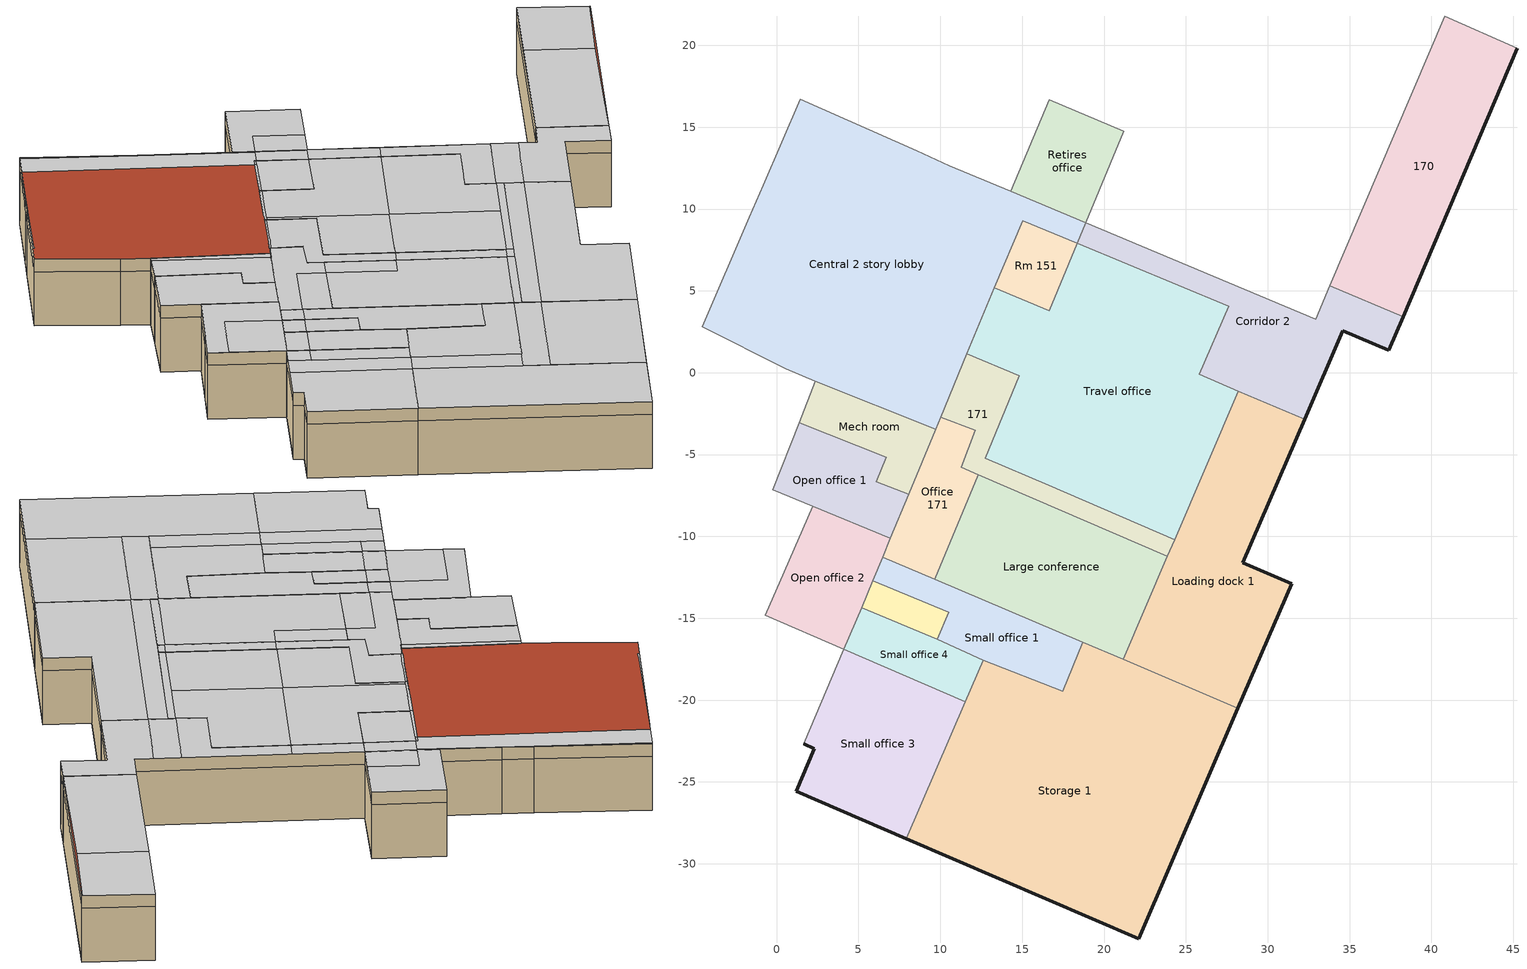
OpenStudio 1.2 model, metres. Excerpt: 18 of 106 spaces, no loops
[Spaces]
Travel office
 floor ground: 25.82,-0.09 28.22,-1.12 24.31,-10.2 16.61,-6.88 12.74,-5.22 14.83,-0.18 11.63,1.15 13.3,5.18 16.66,3.79 18.37,7.9 27.61,4.07 z0
 wall to Corridor 2: 28.22,-1.12 25.82,-0.09 27.61,4.07 18.37,7.9 z0:3.96; 28.22,-1.12 25.82,-0.09 27.61,4.07 18.37,7.9 z3.96:4.88
 wall to Loading dock 1: 24.31,-10.2 28.22,-1.12 z0:3.96; 24.31,-10.2 28.22,-1.12 z3.96:4.88
 wall to 171: 11.63,1.15 14.83,-0.18 12.74,-5.22 16.61,-6.88 24.31,-10.2 z0:3.96; 11.63,1.15 14.83,-0.18 12.74,-5.22 16.61,-6.88 24.31,-10.2 z3.96:4.88
 wall to Central 2 story lobby: 13.3,5.18 11.63,1.15 z0:3.96; 13.3,5.18 11.63,1.15 z3.96:4.88
 wall to Rm 151: 18.37,7.9 16.66,3.79 13.3,5.18 z0:3.96; 18.37,7.9 16.66,3.79 13.3,5.18 z3.96:4.88
 ceiling to Small office 12: 23.83,-9.99 26.1,-4.71 19.38,-1.81 17.11,-7.1 21.7,-9.07 z4.88
 ceiling to Corridor 3: 24.31,-10.2 28.22,-1.12 27.73,-0.91 23.83,-9.99 z4.88
 ceiling to Upstairs corridor: 11.78,1.08 11.92,1.39 13.45,5.12 13.3,5.18 11.63,1.15 z4.88
 ceiling to Open office 7: 19.38,-1.81 22.77,6.08 18.37,7.9 16.66,3.79 13.45,5.12 11.92,1.39 z4.88
 ceiling to Open office 8: 17.11,-7.1 19.38,-1.81 11.92,1.39 11.78,1.08 14.83,-0.18 12.74,-5.22 z4.88
 ceiling to Conference room 1: 26.1,-4.71 27.73,-0.91 25.82,-0.09 27.61,4.07 22.77,6.08 19.38,-1.81 z4.88
171
 floor ground: 11.63,1.15 14.83,-0.18 12.74,-5.22 16.61,-6.88 24.31,-10.2 23.87,-11.21 12.31,-6.24 11.27,-5.78 12.13,-3.53 10.02,-2.73 z0
 wall to Loading dock 1: 23.87,-11.21 24.31,-10.2 z0:3.96; 23.87,-11.21 24.31,-10.2 z3.96:4.88
 wall to Large conference: 12.31,-6.24 23.87,-11.21 z0:3.96; 12.31,-6.24 23.87,-11.21 z3.96:4.88
 wall to Office 171: 10.02,-2.73 12.13,-3.53 11.27,-5.78 12.31,-6.24 z0:3.96; 10.02,-2.73 12.13,-3.53 11.27,-5.78 12.31,-6.24 z3.96:4.88
 wall to Central 2 story lobby: 11.63,1.15 10.02,-2.73 z0:3.96; 11.63,1.15 10.02,-2.73 z3.96:4.88
 ceiling to Small office 12: 23.4,-11 23.83,-9.99 17.11,-7.1 16.67,-8.11 z4.88
 ceiling to Upstairs corridor: 10.09,-2.76 10.53,-1.83 11.78,1.08 11.63,1.15 10.02,-2.73 z4.88
 ceiling to Corridor 3: 23.87,-11.21 24.31,-10.2 23.83,-9.99 23.4,-11 z4.88
 ceiling to Open office 8: 16.67,-8.11 17.11,-7.1 12.74,-5.22 14.83,-0.18 11.78,1.08 10.53,-1.83 10.09,-2.76 12.13,-3.53 11.27,-5.78 12.31,-6.24 z4.88
Loading dock 1
 floor ground: 28.49,-11.6 31.47,-12.89 28.18,-20.51 21.17,-17.49 23.87,-11.21 24.31,-10.2 28.22,-1.12 32.25,-2.86 z0
 wall outside: 28.18,-20.51 31.47,-12.89 28.49,-11.6 32.25,-2.86 z0:3.96; 28.18,-20.51 31.47,-12.89 28.49,-11.6 32.25,-2.86 z3.96:4.88
 wall to Storage 1: 21.17,-17.49 28.18,-20.51 z0:3.96; 21.17,-17.49 28.18,-20.51 z3.96:4.88
 wall to Large conference: 23.87,-11.21 21.17,-17.49 z0:3.96; 23.87,-11.21 21.17,-17.49 z3.96:4.88
 wall to Corridor 2: 32.25,-2.86 28.22,-1.12 z0:3.96; 32.25,-2.86 28.22,-1.12 z3.96:4.88
 ceiling to Corridor 3: 22.34,-17.99 29.41,-1.63 28.22,-1.12 21.17,-17.49 z4.88
 ceiling to Small office bank 3: 28.18,-20.51 31.47,-12.89 28.49,-11.6 32.25,-2.86 29.41,-1.63 22.34,-17.99 z4.88
Open office 1
 floor ground: 1.37,-3.04 6.69,-5.15 6.1,-6.65 8.07,-7.43 6.95,-10.12 2.21,-8.16 -0.25,-7.14 z0
 wall to Mech room: 8.07,-7.43 6.1,-6.65 6.69,-5.15 1.37,-3.04 z0:3.96; 8.07,-7.43 6.1,-6.65 6.69,-5.15 1.37,-3.04 z3.96:4.88
 wall to Office 171: 6.95,-10.12 8.07,-7.43 z0:3.96; 6.95,-10.12 8.07,-7.43 z3.96:4.88
 wall to Open office 2: 2.21,-8.16 6.95,-10.12 z0:3.96; 2.21,-8.16 6.95,-10.12 z3.96:4.88
 wall to Small office 2: -0.25,-7.14 2.21,-8.16 z0:3.96; -0.25,-7.14 2.21,-8.16 z3.96:4.88
 wall to Corridor 1: 1.37,-3.04 -0.25,-7.14 z0:3.96; 1.37,-3.04 -0.25,-7.14 z3.96:4.88
 ceiling to Open office 8: 6.95,-10.12 8.07,-7.43 6.1,-6.65 6.69,-5.15 1.37,-3.04 -0.25,-7.14 z4.88
Office 171
 floor ground: 12.13,-3.53 11.27,-5.78 12.31,-6.24 9.67,-12.61 6.47,-11.28 6.95,-10.12 8.07,-7.43 9.72,-3.45 10.02,-2.73 z0
 wall to Large conference: 9.67,-12.61 12.31,-6.24 z0:3.96; 9.67,-12.61 12.31,-6.24 z3.96:4.88
 wall to Small office 1: 6.47,-11.28 9.67,-12.61 z0:3.96; 6.47,-11.28 9.67,-12.61 z3.96:4.88
 wall to Open office 2: 6.95,-10.12 6.47,-11.28 z0:3.96; 6.95,-10.12 6.47,-11.28 z3.96:4.88
 wall to Mech room: 9.72,-3.45 8.07,-7.43 z0:3.96; 9.72,-3.45 8.07,-7.43 z3.96:4.88
 wall to Central 2 story lobby: 10.02,-2.73 9.72,-3.45 z0:3.96; 10.02,-2.73 9.72,-3.45 z3.96:4.88
 ceiling to Small office 12: 9.67,-12.61 11.69,-7.74 9.89,-6.98 7.85,-11.86 z4.88
 ceiling to Open office 8: 7.85,-11.86 9.89,-6.98 11.69,-7.74 12.31,-6.24 11.27,-5.78 12.13,-3.53 10.09,-2.76 9.52,-3.97 9.5,-3.96 6.47,-11.28 z4.88
 roof outside: 9.52,-3.97 10.09,-2.76 10.02,-2.73 9.5,-3.96 z4.88
Large conference
 floor ground: 12.31,-6.24 23.87,-11.21 21.17,-17.49 18.7,-16.48 9.67,-12.61 z0
 wall to Storage 1: 18.7,-16.48 21.17,-17.49 z0:3.96; 18.7,-16.48 21.17,-17.49 z3.96:4.88
 wall to Small office 1: 9.67,-12.61 18.7,-16.48 z0:3.96; 9.67,-12.61 18.7,-16.48 z3.96:4.88
 ceiling to Small office 12: 20.7,-17.3 23.4,-11 16.67,-8.11 16.04,-9.59 11.69,-7.74 9.67,-12.61 18.7,-16.48 z4.88
 ceiling to Open office 8: 16.04,-9.59 16.67,-8.11 12.31,-6.24 11.69,-7.74 z4.88
 ceiling to Corridor 3: 21.17,-17.49 23.87,-11.21 23.4,-11 20.7,-17.3 z4.88
Small office 1
 floor ground: 18.7,-16.48 17.48,-19.46 12.62,-17.57 9.83,-16.29 10.52,-14.62 5.88,-12.7 6.47,-11.28 9.67,-12.61 z0
 wall to Storage 1: 12.62,-17.57 17.48,-19.46 18.7,-16.48 z0:3.96; 12.62,-17.57 17.48,-19.46 18.7,-16.48 z3.96:4.88
 wall to Small office 4: 9.83,-16.29 12.62,-17.57 z0:3.96; 9.83,-16.29 12.62,-17.57 z3.96:4.88
 wall to Restroom: 5.88,-12.7 10.52,-14.62 9.83,-16.29 z0:3.96; 5.88,-12.7 10.52,-14.62 9.83,-16.29 z3.96:4.88
 wall to Open office 2: 6.47,-11.28 5.88,-12.7 z0:3.96; 6.47,-11.28 5.88,-12.7 z3.96:4.88
 ceiling to Small office 12: 17.48,-19.46 18.7,-16.48 9.67,-12.61 7.85,-11.86 7.27,-13.27 10.52,-14.62 9.83,-16.29 12.62,-17.57 z4.88
 ceiling to Break room 3: 7.27,-13.27 7.28,-13.24 5.9,-12.66 5.88,-12.7 z4.88
 ceiling to Open office 8: 7.28,-13.24 7.85,-11.86 6.47,-11.28 5.9,-12.66 z4.88
Open office 2
 floor ground: 6.95,-10.12 6.47,-11.28 5.88,-12.7 5.19,-14.37 4.1,-16.89 -0.68,-14.83 0.47,-12.16 2.21,-8.16 z0
 wall to Restroom: 5.19,-14.37 5.88,-12.7 z0:3.96; 5.19,-14.37 5.88,-12.7 z3.96:4.88
 wall to Small office 4: 4.1,-16.89 5.19,-14.37 z0:3.96; 4.1,-16.89 5.19,-14.37 z3.96:4.88
 wall to Waiting area: -0.68,-14.83 4.1,-16.89 z0:3.96; -0.68,-14.83 4.1,-16.89 z3.96:4.88
 wall to Break room 1: 0.47,-12.16 -0.68,-14.83 z0:3.96; 0.47,-12.16 -0.68,-14.83 z3.96:4.88
 wall to Small office 2: 2.21,-8.16 0.47,-12.16 z0:3.96; 2.21,-8.16 0.47,-12.16 z3.96:4.88
 ceiling to Break room 3: 4.1,-16.89 5.19,-14.37 5.9,-12.66 2.4,-11.17 0.6,-15.38 z4.88
 ceiling to Open office 8: 0.6,-15.38 2.4,-11.17 5.9,-12.66 6.95,-10.12 2.21,-8.16 -0.68,-14.83 z4.88
Small office 3
 floor ground: 11.53,-20.1 7.92,-28.48 1.19,-25.58 2.3,-22.98 1.66,-22.65 4.1,-16.89 z0
 wall outside: 1.66,-22.65 2.3,-22.98 1.19,-25.58 7.92,-28.48 z0:3.96; 1.66,-22.65 2.3,-22.98 1.19,-25.58 7.92,-28.48 z3.96:4.88
 wall to Storage 1: 7.92,-28.48 11.53,-20.1 z0:3.96; 7.92,-28.48 11.53,-20.1 z3.96:4.88
 wall to Waiting area: 4.1,-16.89 1.66,-22.65 z0:3.96; 4.1,-16.89 1.66,-22.65 z3.96:4.88
 wall to Small office 4: 11.53,-20.1 4.1,-16.89 z0:3.96; 11.53,-20.1 4.1,-16.89 z3.96:4.88
 ceiling to Small office bank 2: 7.92,-28.48 10.25,-23.06 2.82,-19.9 1.66,-22.65 2.3,-22.98 1.19,-25.58 z4.88
 ceiling to Small office 12: 10.95,-21.44 11.53,-20.1 5.5,-17.5 4.93,-18.88 z4.88
 ceiling to Break room 3: 4.93,-18.88 5.5,-17.5 4.1,-16.89 3.51,-18.28 z4.88
 ceiling to Corridor 4: 10.25,-23.06 10.95,-21.44 3.51,-18.28 2.82,-19.9 z4.88
Restroom
 floor ground: 5.88,-12.7 10.52,-14.62 9.83,-16.29 5.19,-14.37 z0
 wall to Small office 4: 5.19,-14.37 9.83,-16.29 z0:3.96; 5.19,-14.37 9.83,-16.29 z3.96:4.88
 ceiling to Small office 12: 9.83,-16.29 10.52,-14.62 7.27,-13.27 6.57,-14.94 z4.88
 ceiling to Break room 3: 6.57,-14.94 7.27,-13.27 5.88,-12.7 5.19,-14.37 z4.88
Small office 4
 floor ground: 12.62,-17.57 11.53,-20.1 4.1,-16.89 5.19,-14.37 9.83,-16.29 z0
 wall to Storage 1: 11.53,-20.1 12.62,-17.57 z0:3.96; 11.53,-20.1 12.62,-17.57 z3.96:4.88
 ceiling to Small office 12: 11.53,-20.1 12.62,-17.57 9.83,-16.29 6.57,-14.94 5.5,-17.5 z4.88
 ceiling to Break room 3: 5.5,-17.5 6.57,-14.94 5.19,-14.37 4.1,-16.89 z4.88
Mech room
 floor ground: 9.72,-3.45 8.07,-7.43 6.1,-6.65 6.69,-5.15 1.37,-3.04 2.37,-0.54 z0
 wall to Corridor 1: 2.37,-0.54 1.37,-3.04 z0:3.96; 2.37,-0.54 1.37,-3.04 z3.96:4.88
 wall to Central 2 story lobby: 9.72,-3.45 2.37,-0.54 z0:3.96; 9.72,-3.45 2.37,-0.54 z3.96:4.88
 ceiling to Upstairs corridor: 9.5,-3.96 9.72,-3.45 2.37,-0.54 2.23,-0.87 z4.88
 ceiling to Open office 8: 8.07,-7.43 9.5,-3.96 2.23,-0.87 1.37,-3.04 6.69,-5.15 6.1,-6.65 z4.88
Storage 1
 floor ground: 7.92,-28.48 11.53,-20.1 12.62,-17.57 17.48,-19.46 18.7,-16.48 21.17,-17.49 28.18,-20.51 22.12,-34.59 z0
 wall outside: 7.92,-28.48 22.12,-34.59 28.18,-20.51 z0:3.96; 7.92,-28.48 22.12,-34.59 28.18,-20.51 z3.96:4.88
 ceiling to Small office bank 2: 22.12,-34.59 24.44,-29.17 16.99,-25.92 10.25,-23.06 7.92,-28.48 z4.88
 ceiling to Small office 12: 17.68,-24.31 20.7,-17.3 18.7,-16.48 17.48,-19.46 12.62,-17.57 10.95,-21.44 z4.88
 ceiling to Corridor 3: 18.61,-26.63 22.34,-17.99 21.17,-17.49 20.7,-17.3 16.99,-25.92 z4.88
 ceiling to Corridor 4: 16.99,-25.92 17.68,-24.31 10.95,-21.44 10.25,-23.06 z4.88
 ceiling to Small office bank 3: 24.44,-29.17 28.18,-20.51 22.34,-17.99 18.61,-26.63 z4.88
 roof outside: 22.12,-34.59 28.18,-20.51 24.44,-29.17 z4.88
Corridor 2
 floor ground: 18.89,9.16 32.94,3.28 33.8,5.3 38.27,3.41 37.4,1.36 34.59,2.57 32.25,-2.86 28.22,-1.12 25.82,-0.09 27.61,4.07 18.37,7.9 z0
 wall outside: 32.25,-2.86 34.59,2.57 37.4,1.36 38.27,3.41 z0:3.96; 32.25,-2.86 34.59,2.57 37.4,1.36 38.27,3.41 z3.96:4.88
 wall to Open office travel: 33.8,5.3 32.94,3.28 18.89,9.16 z0:3.96; 33.8,5.3 32.94,3.28 18.89,9.16 z3.96:4.88
 wall to 170: 38.27,3.41 33.8,5.3 z0:3.96; 38.27,3.41 33.8,5.3 z3.96:4.88
 wall to Central 2 story lobby: 18.89,9.16 18.37,7.9 z0:3.96; 18.89,9.16 18.37,7.9 z3.96:4.88
 ceiling to Corridor 3: 29.41,-1.63 31.75,3.78 30.05,4.49 27.73,-0.91 28.22,-1.12 z4.88
 ceiling to Small office bank 3: 32.25,-2.86 34.59,2.57 37.4,1.36 38.25,3.41 33.8,5.3 32.94,3.28 31.75,3.78 29.41,-1.63 z4.88
 ceiling to Open office 7: 22.77,6.08 23.3,7.32 18.89,9.16 18.37,7.9 z4.88
 ceiling to Conference room 1: 27.73,-0.91 30.05,4.49 23.3,7.32 22.77,6.08 27.61,4.07 25.82,-0.09 z4.88
 roof outside: 37.4,1.36 38.27,3.41 38.25,3.41 z4.88
Rm 151
 floor ground: 16.66,3.79 13.3,5.18 15.03,9.28 18.37,7.9 z0
 wall to Central 2 story lobby: 18.37,7.9 15.03,9.28 13.3,5.18 z0:3.96; 18.37,7.9 15.03,9.28 13.3,5.18 z3.96:4.88
 ceiling to Corridor 6: 14.95,8.74 15.15,9.23 15.03,9.28 14.82,8.79 z4.88
 ceiling to Upstairs corridor: 13.45,5.12 14.95,8.74 14.82,8.79 13.3,5.18 z4.88
 ceiling to Open office 7: 16.66,3.79 18.37,7.9 15.15,9.23 14.95,8.74 13.45,5.12 z4.88
Retires office
 floor ground: 18.89,9.16 14.3,11.08 16.64,16.67 21.21,14.75 z0
 wall to Central 2 story lobby: 14.3,11.08 18.89,9.16 z0:3.96; 14.3,11.08 18.89,9.16 z3.96:4.88
 wall to Main break room: 16.64,16.67 14.3,11.08 z0:3.96; 16.64,16.67 14.3,11.08 z3.96:4.88
 wall to AF reserves: 21.21,14.75 16.64,16.67 z0:3.96; 21.21,14.75 16.64,16.67 z3.96:4.88
 wall to Open office travel: 18.89,9.16 21.21,14.75 z0:3.96; 18.89,9.16 21.21,14.75 z3.96:4.88
 ceiling to Small office 11: 15.69,10.51 16.58,12.64 19.77,11.27 21.21,14.75 16.64,16.67 14.3,11.08 z4.88
 ceiling to Open office 7: 18.89,9.16 19.77,11.27 16.58,12.64 15.69,10.51 z4.88
Central 2 story lobby
 floor ground: 18.89,9.16 18.37,7.9 15.03,9.28 13.3,5.18 11.63,1.15 10.02,-2.73 9.72,-3.45 2.37,-0.54 0.55,0.25 -4.56,2.81 -1.67,9.49 -0.82,11.46 1.45,16.71 8.58,13.55 10.54,12.66 14.3,11.08 z0
 wall to Corridor 1: 0.55,0.25 2.37,-0.54 z0:3.96; 0.55,0.25 2.37,-0.54 z3.96:4.88
 wall to Deliberation: -4.56,2.81 0.55,0.25 z0:3.96; -4.56,2.81 0.55,0.25 z3.96:4.88
 wall to Installation officer: -1.67,9.49 -4.56,2.81 z0:3.96; -1.67,9.49 -4.56,2.81 z3.96:4.88
 wall to Hallway 1: -0.82,11.46 -1.67,9.49 z0:3.96; -0.82,11.46 -1.67,9.49 z3.96:4.88
 wall to Service section: 1.45,16.71 -0.82,11.46 z0:3.96; 1.45,16.71 -0.82,11.46 z3.96:4.88
 wall to Downstairs restroom: 8.58,13.55 1.45,16.71 z0:3.96; 8.58,13.55 1.45,16.71 z3.96:4.88
 wall to Main corridor: 10.54,12.66 8.58,13.55 z0:3.96; 10.54,12.66 8.58,13.55 z3.96:4.88
 wall to Main break room: 14.3,11.08 10.54,12.66 z0:3.96; 14.3,11.08 10.54,12.66 z3.96:4.88
 ceiling to Small office bank 4: -3.77,4.3 0.33,14.11 -3.89,4.35 z4.88
 ceiling to Corridor 6: 14.82,8.79 15.03,9.28 15.15,9.23 15.64,10.39 8.54,13.5 1.39,16.56 0.59,14.74 z4.88
 ceiling to Small office 11: 15.64,10.39 15.69,10.51 10.54,12.66 8.58,13.55 8.56,13.55 8.54,13.5 z4.88
 ceiling to Upstairs restroom: 8.54,13.5 8.56,13.55 1.45,16.71 1.39,16.56 z4.88
 ceiling to Open office 7: 18.37,7.9 18.89,9.16 15.69,10.51 15.15,9.23 z4.88
 roof outside: 9.72,-3.45 13.3,5.18 14.82,8.79 0.59,14.74 -3.77,4.3 -3.89,4.35 -4.56,2.81 0.55,0.25 2.37,-0.54 z4.88
170
 floor ground: 40.81,21.79 45.23,19.81 38.27,3.41 33.8,5.3 z0
 wall outside: 38.27,3.41 45.23,19.81 z0:3.96; 38.27,3.41 45.23,19.81 z3.96:4.88
 wall to Travel conference room: 45.23,19.81 40.81,21.79 z0:3.96; 45.23,19.81 40.81,21.79 z3.96:4.88
 wall to Open office travel: 40.81,21.79 33.8,5.3 z0:3.96; 40.81,21.79 33.8,5.3 z3.96:4.88
 ceiling to Open office bank 3: 42.69,14.07 45.2,19.82 40.81,21.79 38.31,15.92 z4.88
 ceiling to Small office bank 3: 38.25,3.41 42.69,14.07 38.31,15.92 33.8,5.3 z4.88
 roof outside: 38.27,3.41 45.23,19.81 45.2,19.82 42.69,14.07 38.25,3.41 z4.88
[Site]
Building 662 final: Latitude {deg}=30.067; Longitude {deg}=-85.567; Time Zone {hr}=-6; Elevation {m}=5
[SizingPeriod:DesignDay] Barometric Pressure {Pa}=101241; Sky Clearness=0; Rain Indicator=0; Snow Indicator=0; Day of Month=21; Daylight Saving Time Indicator=0; Dry-Bulb Temperature Range Modifier Type=DefaultMultipliers
Name | Maximum Dry-Bulb Temperature {C} | Daily Dry-Bulb Temperature Range {deltaC} | Humidity Indicating Conditions at Maximum Dry-Bulb {BasedOnField A3} | Wind Speed {m/s} | Wind Direction {deg} | Month | Day Type | Humidity Indicating Type | Solar Model Indicator | ASHRAE Taub | ASHRAE Taud
Tyndall Afb Ann Hum_n 99.6% Condns DP=>MCDB | 3.9 | 0 | -9.8 | 4 | 0 | 1 | WinterDesignDay | Dewpoint | ASHRAEClearSky
Tyndall Afb Ann Clg .4% Condns DB=>MWB | 32.9 | 7 | 25.8 | 3.9 | 240 | 7 | SummerDesignDay | Wetbulb | ASHRAETau | 0.519 | 1.937
Tyndall Afb Ann Htg 99.6% Condns DB | 0 | 0 | 0 | 4 | 0 | 1 | WinterDesignDay | Wetbulb | ASHRAEClearSky
Tyndall Afb Ann Clg .4% Condns Enth=>MDB | 30.9 | 7 | 88400 | 3.9 | 240 | 7 | SummerDesignDay | Enthalpy | ASHRAETau | 0.519 | 1.937
[Building]
Building 662: Default Construction Set=Default Construction Set 1; Default Schedule Set=Default Schedule Set 1
[ClimateZones]
Climate Zone Institution Name 1=ASHRAE; Climate Zone Document Name 1=ANSI/ASHRAE Standard 169; Climate Zone Document Year 1=2006; Climate Zone Institution Name 2=CEC; Climate Zone Document Name 2=California Climate Zone Descriptions; Climate Zone Document Year 2=1995
[Construction]
SLAB-ON-GRADE-FLOOR: Heavyweight Concrete - 8 in. - 140 lb/ft3
INTERIOR-WALL: Concrete Block - 10 in. - 105 lb/ft3 - Solid Grouted
INTERIOR-FLOOR: Carpet - 1/2 in., Lightweight Concrete - 6 in. - 80 lb/ft3
EXTERIOR-WALL: Brick - Fired Clay - 4 in. - 130 lb/ft3, Concrete Block - 10 in. - 115 lb/ft3 - Solid Grouted
EXTERIOR-ROOF: Built-up Roofing - 3/8 in., Cellular Polyisocyanurate - Gaspermeable Facers - 4 in., Metal Surface - 1/16 in., Steel-Framed - 4 in. Studs - 16 in. OC - R-0 Cavity Insulation
[Material]
Name | Roughness | Thickness {m} | Conductivity {W/m-K} | Density {kg/m3} | Specific Heat {J/kg-K}
Heavyweight Concrete - 8 in. - 140 lb/ft3 | MediumRough | 0.2032 | 1.95 | 2242.58 | 900
Concrete Block - 10 in. - 105 lb/ft3 - Solid Grouted | MediumRough | 0.254 | 1.22594 | 1681.94 | 976.123
Carpet - 1/2 in. | MediumRough | 0.0127 | 0.06 | 288 | 1380
Lightweight Concrete - 6 in. - 80 lb/ft3 | MediumRough | 0.1524 | 0.53 | 1281.48 | 840
Brick - Fired Clay - 4 in. - 130 lb/ft3 | MediumRough | 0.1016 | 1.02 | 2082.4 | 790
Concrete Block - 10 in. - 115 lb/ft3 - Solid Grouted | MediumRough | 0.254 | 1.3269 | 1842.12 | 921.824
Built-up Roofing - 3/8 in. | Rough | 0.009525 | 0.16 | 1120 | 1460
Cellular Polyisocyanurate - Gaspermeable Facers - 4 in. | Rough | 0.1016 | 0.0245 | 32 | 920
Metal Surface - 1/16 in. | Smooth | 0.0015875 | 45.28 | 7824 | 500
Steel-Framed - 4 in. Studs - 16 in. OC - R-0 Cavity Insulation | Smooth | 0.0889 | 0.63825 | 81.3738 | 628.02
[DefaultConstructionSet]
Default Construction Set 1: Default Exterior Surface Constructions=Default Surface Constructions 1; Default Interior Surface Constructions=Default Surface Constructions 3; Default Ground Contact Surface Constructions=Default Surface Constructions 2; Default Exterior SubSurface Constructions=Default Sub Surface Constructions 1; Default Interior SubSurface Constructions=Default Sub Surface Constructions 2
[DefaultSurfaceConstructions]
Name | Wall Construction | Roof Ceiling Construction | Floor Construction
Default Surface Constructions 1 | EXTERIOR-WALL | EXTERIOR-ROOF
Default Surface Constructions 2 |  |  | SLAB-ON-GRADE-FLOOR
Default Surface Constructions 3 | INTERIOR-WALL |  | INTERIOR-FLOOR
[DefaultSubSurfaceConstructions]
Default Sub Surface Constructions 1; Default Sub Surface Constructions 2
[ElectricEquipment:Definition] Design Level Calculation Method=EquipmentLevel
Name | Design Level {W}
Generic Water Cooler | 500
Generic CRT TV - 21 in | 135
Generic Mini-Fridge - 4.4 cubic foot | 31.68
Generic Projector - 1250W | 625
Samsung -40-inch Class LED 6100 Series Smart TV | 48
Generic Coffee Maker - 100W | 5
Generic Refrigerator - 18 cubic foot | 200
Generic Microwave - 1460W | 73
Generic Desktop Printer | 40
Generic Network Printer | 600
Generic LCD Monitor - 20 in | 26
Generic Desktop Computer | 240
[People:Definition]
Low Activity - Office Work- Standing with Some Walking: Number of People Calculation Method=People; Number of People {people}=1; Fraction Radiant=0.3
[WaterUse:Equipment:Definition] Target Temperature Schedule=1.8925 L/s Urinal mixed temp 60.0F
Name | Peak Flow Rate {m3/s}
0.031545 m^3/hr Faucet | 8.7625e-09
6.056 L/s Toilet | 1.68222e-05
[SpaceType] Design Specification Outdoor Air Object=Design Specification Outdoor Air 1
Printing; Lobby; Storage; Mechanical room; Bathroom; Conference; Small office; Loading dock; Corridor; Open office
[ThermalZone] Use Ideal Air Loads=No
Name | Thermostat
Zone 3 | thermostat-0d6b15e3-94af-4fd1-bf74-ac35e0eedc95
Ahu 1 h | thermostat-1817a9ad-0e7d-422b-919c-38530279c7cb
Zone 1 | thermostat-48f33d08-8365-4345-a351-6d40ff580ef7
Ahu 1 j | thermostat-598de971-b3d8-4bd1-8e0f-bc193878c164
Ahu 1 k | thermostat-5dd6a6e6-b68c-46ce-9901-2ca0a1de79f1
Ahu 1 I | thermostat-b19a7bb8-fa63-4580-8472-a833c8be1df2
Ahu 1 l 1 | thermostat-b5500ac4-85da-4e4f-9c16-61850fc8bb7d
Ahu 1 g | thermostat-dfe98856-e523-49ce-ae5b-6cdb2c00ca5b
Ahu 1 a | thermostat-e9704dfc-caae-4fba-8cb1-5630d642da20
[DefaultScheduleSet]
Default Schedule Set 1: Hours of Operation Schedule=Default HVAC Operation 24/7-365; Number of People Schedule=Level Occupancy; People Activity Level Schedule=Default People Activity Schedule Very Low Activity - Seated Passive; Lighting Schedule=Level Lights; Electric Equipment Schedule=Level Equipment; Gas Equipment Schedule=Level Equipment; Infiltration Schedule=Infiltration Schedule 100% 24/7-365; Other Equipment Schedule=Level Elevators
[BuildingStory]
Level 0: Nominal Z Coordinate {m}=0; Nominal Floor to Floor Height {m}=4.8768
[Space] Building Story=Level 0
Name | Space Type | Thermal Zone
Travel office | Open office | Zone 3
171 | Corridor | Ahu 1 j
Loading dock 1 | Loading dock | Ahu 1 I
Open office 1; Open office 2 | Open office | Ahu 1 l 1
Office 171; Small office 1; Small office 4 | Small office | Ahu 1 j
Large conference | Conference | Ahu 1 j
Small office 3 | Small office | Ahu 1 k
Restroom | Bathroom | Ahu 1 j
Mech room | Mechanical room | Ahu 1 l 1
Storage 1 | Storage | Zone 1
Corridor 2 | Corridor | Ahu 1 I
Rm 151 | Small office | Ahu 1 a
Retires office | Small office | Ahu 1 g
Central 2 story lobby | Lobby | Ahu 1 a
170 | Printing | Ahu 1 h
[Lights]
Name | Lights Definition | Space or SpaceType | Multiplier
Travel office Luminaire 1 | (1) 23.0W  Compact Fluorescent | Travel office | 9
Travel office Luminaire 2 | (2) 32.0W T8 Linear Fluorescent (1) 0.88BF Fluorescent Electronic Non-Dimming | Travel office | 25
171 Luminaire 1 | (2) 32.0W T8 Linear Fluorescent (1) 0.88BF Fluorescent Electronic Non-Dimming | 171 | 4
Loading dock 1 Luminaire 1 | (2) 32.0W T8 Linear Fluorescent (1) 0.88BF Fluorescent Electronic Non-Dimming | Loading dock 1 | 12
Open office 1 Luminaire 1 | (3) 40.0W T12 Linear Fluorescent (3) 1.2BF Fluorescent Magnetic Non-Dimming | Open office 1 | 9
Office 171 Luminaire 1 | (3) 32.0W T8 Linear Fluorescent (3) 0.88BF Fluorescent Electronic Non-Dimming | Office 171 | 3
Office 171 Luminaire 2 | (2) 32.0W T8 Linear Fluorescent (1) 0.88BF Fluorescent Electronic Non-Dimming | Office 171 | 2
Large conference Luminaire 1 | (1) 100.0W A19 Standard Incandescent | Large conference | 19
Large conference Luminaire 2 | (3) 32.0W T8 Linear Fluorescent (3) 0.88BF Fluorescent Electronic Non-Dimming | Large conference | 8
Small office 1 Luminaire 1 | (2) 32.0W T8 Linear Fluorescent (1) 0.88BF Fluorescent Electronic Non-Dimming | Small office 1 | 7
Open office 2 Luminaire 1 | (2) 32.0W T8 Linear Fluorescent (1) 0.88BF Fluorescent Electronic Non-Dimming | Open office 2 | 6
Small office 3 Luminaire 1 | (3) 32.0W T8 Linear Fluorescent (3) 0.88BF Fluorescent Electronic Non-Dimming | Small office 3 | 8
Small office 4 Luminaire 1 | (3) 32.0W T8 Linear Fluorescent (3) 0.88BF Fluorescent Electronic Non-Dimming | Small office 4 | 7
Storage 1 Luminaire 1 | (2) 32.0W T8 Linear Fluorescent (1) 0.88BF Fluorescent Electronic Non-Dimming | Storage 1 | 17
Corridor 2 Luminaire 1 | (2) 32.0W T8 Linear Fluorescent (1) 0.88BF Fluorescent Electronic Non-Dimming | Corridor 2 | 10
Retires office  Luminaire 1 | (2) 32.0W T8 Linear Fluorescent (1) 0.88BF Fluorescent Electronic Non-Dimming | Retires office | 4
Central 2 story lobby Luminaire 1 | (2) 32.0W T8 Linear Fluorescent (1) 0.88BF Fluorescent Electronic Non-Dimming | Central 2 story lobby | 8
170 Luminaire 1 | (2) 32.0W T8 Linear Fluorescent (1) 0.88BF Fluorescent Electronic Non-Dimming | 170 | 1
Avg Small office Rm 151 OS:Lights | (2) 32.0W T8 Linear Fluorescent (1) 0.88BF Fluorescent Electronic Non-Dimming | Rm 151 | 1
Avg Small office Rm 151 OS:Lights 1 | (3) 32.0W T8 Linear Fluorescent (3) 0.88BF Fluorescent Electronic Non-Dimming | Rm 151 | 0
[ElectricEquipment]
Name | Electric Equipment Definition | Space or SpaceType | Multiplier
Travel office Plug Load 1 | Samsung -40-inch Class LED 6100 Series Smart TV | Travel office | 1
Travel office Plug Load 2 | Generic Coffee Maker - 100W | Travel office | 1
Travel office Plug Load 3 | Generic Refrigerator - 18 cubic foot | Travel office | 1
Travel office Plug Load 4 | Generic Microwave - 1460W | Travel office | 1
Travel office Plug Load 5 | Generic Desktop Printer | Travel office | 2
Travel office Plug Load 6 | Generic Network Printer | Travel office | 2
Travel office Plug Load 7 | Generic LCD Monitor - 20 in | Travel office | 4
Travel office Plug Load 8 | Generic Desktop Computer | Travel office | 4
Open office 1 Plug Load 1 | Generic LCD Monitor - 20 in | Open office 1 | 10
Open office 1 Plug Load 2 | Generic Desktop Computer | Open office 1 | 5
Office 171 Plug Load 1 | Generic Desktop Printer | Office 171 | 1
Office 171 Plug Load 2 | Generic Network Printer | Office 171 | 1
Office 171 Plug Load 3 | Generic LCD Monitor - 20 in | Office 171 | 1
Office 171 Plug Load 4 | Generic Desktop Computer | Office 171 | 1
Large conference Plug Load 1 | Generic Projector - 1250W | Large conference | 1
Large conference Plug Load 2 | Generic LCD Monitor - 20 in | Large conference | 1
Large conference Plug Load 3 | Generic Desktop Computer | Large conference | 1
Small office 1 Plug Load 1 | Generic LCD Monitor - 20 in | Small office 1 | 2
Small office 1 Plug Load 2 | Generic Desktop Computer | Small office 1 | 1
Open office 2 Plug Load 1 | Generic LCD Monitor - 20 in | Open office 2 | 4
Open office 2 Plug Load 2 | Generic Desktop Computer | Open office 2 | 1
Open office 2 Plug Load 3 | Generic Desktop Computer | Open office 2 | 2
Small office 3 Plug Load 1 | Generic Mini-Fridge - 4.4 cubic foot | Small office 3 | 1
Small office 3 Plug Load 2 | Generic LCD Monitor - 20 in | Small office 3 | 2
Small office 3 Plug Load 3; Small office 3 Plug Load 4 | Generic Desktop Computer | Small office 3 | 1
Small office 4 Plug Load 1 | Generic Desktop Printer | Small office 4 | 1
Small office 4 Plug Load 2 | Generic LCD Monitor - 20 in | Small office 4 | 2
Small office 4 Plug Load 3 | Generic Desktop Computer | Small office 4 | 1
Retires office  Plug Load 1 | Generic CRT TV - 21 in | Retires office | 1
Retires office  Plug Load 2 | Generic Desktop Printer | Retires office | 1
Retires office  Plug Load 3 | Generic LCD Monitor - 20 in | Retires office | 1
Retires office  Plug Load 4 | Generic Desktop Computer | Retires office | 1
Avg Small office Rm 151 OS:ElectricEquipment | Generic LCD Monitor - 20 in | Rm 151 | 1
Avg Small office Rm 151 OS:ElectricEquipment 1 | Generic Microwave - 1460W | Rm 151 | 0
Avg Small office Rm 151 OS:ElectricEquipment 2 | Generic Water Cooler | Rm 151 | 0
Avg Small office Rm 151 OS:ElectricEquipment 3 | Generic Mini-Fridge - 4.4 cubic foot | Rm 151 | 0
Avg Small office Rm 151 OS:ElectricEquipment 4 | Generic Network Printer | Rm 151 | 0
Avg Small office Rm 151 OS:ElectricEquipment 5 | Generic Coffee Maker - 100W | Rm 151 | 0
Avg Small office Rm 151 OS:ElectricEquipment 6 | Generic Refrigerator - 18 cubic foot | Rm 151 | 0
Avg Small office Rm 151 OS:ElectricEquipment 7 | Generic Desktop Printer | Rm 151 | 0
Avg Small office Rm 151 OS:ElectricEquipment 8 | Generic CRT TV - 21 in | Rm 151 | 0
Avg Small office Rm 151 OS:ElectricEquipment 9 | Generic Desktop Computer | Rm 151 | 1
[People] People Definition=Low Activity - Office Work- Standing with Some Walking
Name | Space or SpaceType | Activity Level Schedule | Multiplier
Travel office Occupant 1 | Travel office | Schedule Constant 1 | 4
Open office 1 Occupant 1 | Open office 1 | Schedule Constant 1 | 5
Office 171 Occupant 1 | Office 171 | Schedule Constant 1 | 1
Small office 1 Occupant 1 | Small office 1 | Schedule Constant 1 | 1
Open office 2 Occupant 1 | Open office 2 | Schedule Constant 1 | 2
Small office 3 Occupant 1 | Small office 3 | Schedule Constant 1 | 1
Small office 4 Occupant 1 | Small office 4 | Schedule Constant 1 | 1
Retires office  Occupant 1 | Retires office | Schedule Constant 1 | 1
Avg Small office Rm 151 OS:People | Rm 151 |  | 1
[WaterUse:Equipment] Space=Restroom
Name | Water Use Equipment Definition
Restroom Water Fixture 1 | 0.031545 m^3/hr Faucet
Restroom Water Fixture 2 | 6.056 L/s Toilet
[ThermostatSetpoint:DualSetpoint] Heating Setpoint Temperature Schedule=Building Thermostat Heating Setpoint; Cooling Setpoint Temperature Schedule=Building Thermostat Cooling Setpoint
thermostat-0d6b15e3-94af-4fd1-bf74-ac35e0eedc95; thermostat-1817a9ad-0e7d-422b-919c-38530279c7cb; thermostat-48f33d08-8365-4345-a351-6d40ff580ef7; thermostat-598de971-b3d8-4bd1-8e0f-bc193878c164; thermostat-5dd6a6e6-b68c-46ce-9901-2ca0a1de79f1; thermostat-b19a7bb8-fa63-4580-8472-a833c8be1df2; thermostat-b5500ac4-85da-4e4f-9c16-61850fc8bb7d; thermostat-dfe98856-e523-49ce-ae5b-6cdb2c00ca5b; thermostat-e9704dfc-caae-4fba-8cb1-5630d642da20
[DesignSpecification:OutdoorAir]
Design Specification Outdoor Air 1: Outdoor Air Flow per Person {m3/s-person}=0.0107645
[SpaceInfiltration:DesignFlowRate] Design Flow Rate Calculation Method=AirChanges/Hour; Design Flow Rate=0; Air Changes per Hour=0.2
Name | Space or SpaceType
ASHRAE 90.1-2004 MediumOffice Infil | Bathroom
ASHRAE 90.1-2004 MediumOffice Infil 2 | Conference
ASHRAE 90.1-2004 MediumOffice Infil 3 | Corridor
ASHRAE 90.1-2004 MediumOffice Infil 6 | Loading dock
ASHRAE 90.1-2004 MediumOffice Infil 7 | Lobby
ASHRAE 90.1-2004 MediumOffice Infil 8 | Mechanical room
ASHRAE 90.1-2004 MediumOffice Infil 9 | Open office
ASHRAE 90.1-2004 MediumOffice Infil 10 | Printing
ASHRAE 90.1-2004 MediumOffice Infil 11 | Small office
ASHRAE 90.1-2004 MediumOffice Infil 12 | Storage
[Schedule:Day]
Schedule Day 2; Schedule Day 3; Schedule Day 4; All Weekends 12; Level Occupancy Winter Design Day 1; Schedule Day 5; All Weekends 13; Level Elevators Winter Design Day 1; Schedule Day 7; Schedule Day 8: 24, 0, 0
All Weekdays 10; Building Thermostat Cooling Setpoint Winter Design Day 1: 24, 0, 22.2222
All Weekends 10; Building Thermostat Cooling Setpoint Summer Design Day 1: 24, 0, 22.4444
All Weekdays 11; All Weekends 11; Building Thermostat Heating Setpoint Winter Design Day 1; Building Thermostat Heating Setpoint Summer Design Day 1: 24, 0, 20
All Weekdays 12: 6, 0, 0, 11, 15, 0.845, 12, 30, 0.4025, 18, 0, 0.845, 24, 0, 0
Level Occupancy Summer Design Day 1; Level Equipment Summer Design Day 1: 24, 0, 0.845
All Weekdays 13: 5, 30, 0, 19, 45, 0.2925, 24, 0, 0
Level Elevators Summer Design Day 1: 24, 0, 0.2925
All Weekdays 15: 4, 30, 0.3025, 6, 15, 0.6075, 18, 0, 0.845, 19, 45, 0.5975, 20, 30, 0.2975, 24, 0, 0.2975
All Weekends 15: 24, 0, 0.3
Level Equipment Winter Design Day 1: 24, 0, 0.2975
All Weekdays 16: 6, 15, 0.5, 11, 45, 0.85, 13, 30, 0.675, 18, 0, 0.8375, 24, 0, 0.1975
All Weekends 16: 24, 0, 0.2025
Level Lights Winter Design Day 1: 24, 0, 0.1975
Level Lights Summer Design Day 1: 24, 0, 0.85
Schedule Day 10: 24, 0, 15.5556
Schedule Day 11; Schedule Day 12: 24, 0, 1
Schedule Day 13: 24, 0, 120
[Schedule:Ruleset]
Name | Default Day Schedule | Summer Design Day Schedule | Winter Design Day Schedule
Building Thermostat Cooling Setpoint | Schedule Day 2 | Building Thermostat Cooling Setpoint Summer Design Day 1 | Building Thermostat Cooling Setpoint Winter Design Day 1
Building Thermostat Heating Setpoint | Schedule Day 3 | Building Thermostat Heating Setpoint Summer Design Day 1 | Building Thermostat Heating Setpoint Winter Design Day 1
Level Occupancy | Schedule Day 4 | Level Occupancy Summer Design Day 1 | Level Occupancy Winter Design Day 1
Level Elevators | Schedule Day 5 | Level Elevators Summer Design Day 1 | Level Elevators Winter Design Day 1
Level Equipment | Schedule Day 7 | Level Equipment Summer Design Day 1 | Level Equipment Winter Design Day 1
Level Lights | Schedule Day 8 | Level Lights Summer Design Day 1 | Level Lights Winter Design Day 1
1.8925 L/s Urinal mixed temp 60.0F | Schedule Day 10
Default HVAC Operation 24/7-365 | Schedule Day 11
Infiltration Schedule 100% 24/7-365 | Schedule Day 12
Default People Activity Schedule Very Low Activity - Seated Passive | Schedule Day 13
[Schedule:Rule]
Name | Schedule Ruleset | Rule Order | Day Schedule | Apply Sunday | Apply Monday | Apply Tuesday | Apply Wednesday | Apply Thursday | Apply Friday | Apply Saturday
Building Thermostat Cooling Setpoint Default Weekday Schedule | Building Thermostat Cooling Setpoint | 1 | All Weekdays 10 | No | Yes | Yes | Yes | Yes | Yes | No
Building Thermostat Cooling Setpoint Default Weekend Schedule | Building Thermostat Cooling Setpoint | 0 | All Weekends 10 | Yes | No | No | No | No | No | Yes
Building Thermostat Heating Setpoint Default Weekday Schedule | Building Thermostat Heating Setpoint | 1 | All Weekdays 11 | No | Yes | Yes | Yes | Yes | Yes | No
Building Thermostat Heating Setpoint Default Weekend Schedule | Building Thermostat Heating Setpoint | 0 | All Weekends 11 | Yes | No | No | No | No | No | Yes
Level Occupancy Default Weekday Schedule | Level Occupancy | 1 | All Weekdays 12 | No | Yes | Yes | Yes | Yes | Yes | No
Level Occupancy Default Weekend Schedule | Level Occupancy | 0 | All Weekends 12 | Yes | No | No | No | No | No | Yes
Level Elevators Default Weekday Schedule | Level Elevators | 1 | All Weekdays 13 | No | Yes | Yes | Yes | Yes | Yes | No
Level Elevators Default Weekend Schedule | Level Elevators | 0 | All Weekends 13 | Yes | No | No | No | No | No | Yes
Level Equipment Default Weekday Schedule | Level Equipment | 1 | All Weekdays 15 | No | Yes | Yes | Yes | Yes | Yes | No
Level Equipment Default Weekend Schedule | Level Equipment | 0 | All Weekends 15 | Yes | No | No | No | No | No | Yes
Level Lights Default Weekday Schedule | Level Lights | 1 | All Weekdays 16 | No | Yes | Yes | Yes | Yes | Yes | No
Level Lights Default Weekend Schedule | Level Lights | 0 | All Weekends 16 | Yes | No | No | No | No | No | Yes
[Schedule:Constant]
Schedule Constant 1: Value=139.883
